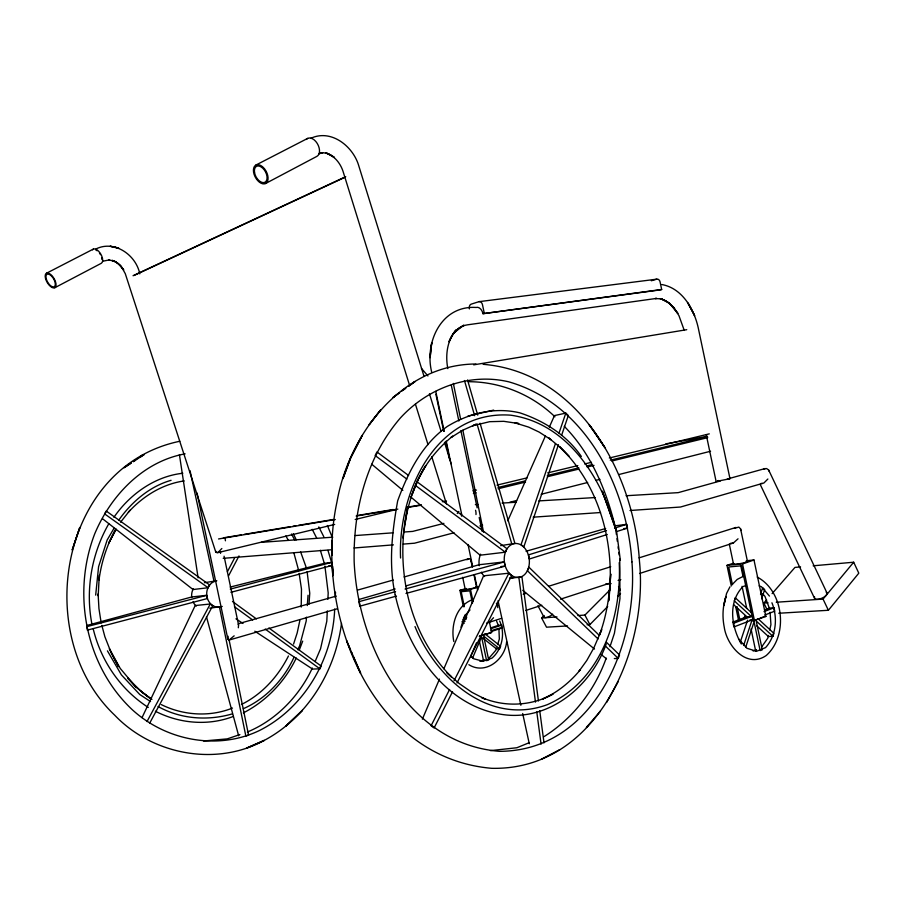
<?xml version="1.0" encoding="UTF-8"?>
<svg xmlns="http://www.w3.org/2000/svg" width="904" height="904" viewBox="0 0 904 904"><rect width="100%" height="100%" fill="white"/><g stroke="black" fill="none" stroke-linecap="round" stroke-linejoin="round"><path stroke-width="1.36" d="M497.776 607.703L497.2 602.957M470.871 561.666L470.611 559.316L469.142 558.615L404.077 576.967M619.229 562.627C621.873 617.5 601.103 681.13 547.282 704.679C488.928 726.172 435.468 677.887 415.015 626.562M327.304 610.923L326.796 621.251L320.547 648.778L315.089 661.57M327.881 599.341L328.197 592.911L324.909 566.085M334.695 609.002C332.774 658.733 304.535 707.809 259.505 730.488C217.378 750.783 165.601 740.613 131.724 709.211C85.225 665.073 71.845 592.956 94.75 533.767C110.763 495.607 143.171 461.334 185.128 453.853M335.26 597.341L335.508 592.165M99.282 575.249L98.197 595.77L98.107 593.939L98.943 608.584L101.169 622.901M400.562 557.994C397.67 493.64 435.242 409.783 510.658 415.173C568.458 423.377 602.561 479.312 616.449 531.337L602.279 491.109L616.573 531.202L620.359 560.401M308.998 604.245L309.756 593.205L307.1 571.644M306.467 617.195L306.196 621.071L299.597 645.908L297.732 649.682M307.292 605.556L308.027 595.25M301.213 607.081L301.484 589.103L299.122 573.362M95.677 595.114L98.592 566.65L107.169 539.982L114.028 528.241M225.435 540.795L224.983 537.564M402.834 537.925L407.602 507.765C394.539 566.695 408.02 633.388 451.469 676.949L446.983 672.813L459.266 683.582L471.888 692.294L485.143 699.12L481.64 697.504C504.488 707.346 531.258 706.193 553.033 694.069L542.468 699.108C557.203 692.645 569.915 682.351 580.131 669.988L578.989 671.288L586.809 660.451L593.917 647.772L601.736 629.568L599.363 635.241C606.787 615.647 609.68 594.753 610.731 573.927L608.674 600.821C615.669 545.733 600.369 485.527 559.316 446.497L568.955 456.283L559.825 447.039L548.705 437.931L551.056 439.739L539.123 432.078L528.738 427.151L514.975 422.869L518.715 423.547L503.754 421.32L489.697 421.682L472.566 425.807L476.125 424.236L462.543 430.304L451.039 437.491L452.678 436.169C433.807 451.333 419.253 471.865 411.919 494.985L418.462 478.95L425.682 465.696C414.529 483.38 408.066 503.709 404.822 524.286M341.509 623.455C335.203 671.333 307.45 717.494 264.16 740.444C215.796 766.897 152.335 754.637 114.695 715.177C31.256 636.02 59.675 466.068 179.794 441.265M99.022 579.95C101.316 562.435 106.785 545.349 115.339 529.88L108.819 542.976L116.288 529.19M661.784 284.523C682.124 288.173 693.899 308.784 698.159 327.463L729.98 478.724L716.104 481.47L706.261 434.79M238.328 627.771L238.566 624.924L224.079 556.209M228.113 636.258L227.853 639.128L229.028 640.088L337.237 608.776M299.879 620.37L297.167 632.992L293.574 644.055M744.738 616.46L744.455 617.681A1.763 1.119 84.3 0 1 744.738 616.46L745.224 616.019A1.763 1.119 84.3 0 1 745.506 615.974M768.411 635.455L767.79 638.167L761.733 646.812M769.677 630.031L770.931 624.63L770.084 612.234M506.613 641.874C504.997 659.4 485.561 675.209 468.871 664.7M496.522 648.01L495.821 650.259L488.928 658.236M497.584 644.631L499.336 639.026L498.929 629.173M460.983 627.24L464.69 615.839L470.023 609.929M745.676 647.343L754.072 621.782L760.162 650.665M761.654 598.753L764.671 589.566L762.682 587.702L760.524 594.267M606.211 658.123C594.855 690.238 572.899 718.477 543.982 736.658M609.985 646.688L614.415 633.275L619.963 598.674L619.749 559.067M743.619 645.501L752.06 619.929L749.811 620.065M740.387 641.851L747.563 620.189M555.418 443.672L521.054 544.671L523.789 546.988L558.435 444.689M559.034 433.039L565.814 413.117L568.333 415.467L561.576 435.389M756.625 625.715L768.434 636.529L772.931 636.326L773.892 633.331L758.173 618.856M734.681 599.205L735.223 597.725L751.314 612.539M614.324 658.564L618.246 658.428L619.534 654.982L606.448 642.292M296.252 658.033C285.088 681.333 266.431 701.063 243.334 712.894M299.224 650.236L302.693 641.139M312.332 668.022C299.348 696.069 276.059 720.183 247.334 732.025M422.371 719.132L439.468 679.107M443.875 668.779L483.583 575.814L508.884 573.204L511.675 575.52L456.995 682.983M476.487 642.846L470.634 656.519L471.594 657.31M472.577 658.033L481.595 636.891L486.601 660.688L488.702 659.954L483.696 636.19L499.573 648.767L500.613 646.27L485.81 634.529M410.371 496.646L480.126 555.203L505.336 552.197L506.873 548.626L416.495 481.38M475.933 363.996C401.93 364.368 348.797 434.112 336.977 501.923C313.88 608.595 368.493 757.428 491.166 768.264L491.697 768.31C596.041 770.66 648.597 651.174 639.444 561.079C634.122 473.662 579.035 372.199 483.086 364.301M507.754 520.84L545.349 436.112M549.338 427.117L554.468 415.569L565.814 413.117M463.402 618.438L463.978 617.206L466.125 618.924M606.234 643.908C591.691 684.893 551.338 719.72 505.98 714.962C445.966 708.318 407.184 649.773 395.206 594.855M142.03 717.629L195.174 605.556L210.282 603.996L212.734 605.748L149.635 723.256M108.774 523.8C91.575 553.734 85.383 589.702 91.824 623.613M254.804 631.195L312.558 669.073L319.892 668.813L321.202 666.078L268.883 627.986M294.026 657.231C283.879 679.401 265.889 698.871 243.368 708.668M452.542 691.729L434.101 727.969L431.084 725.754L449.582 689.492M454.045 680.746L508.884 573.204M729.946 586.832L726.556 593.476L723.855 605.556L725.935 596.527C722.658 606.347 722.217 616.856 724.206 626.992L724.24 627.173C726.85 645.58 746.512 669.096 766.208 655.536C788.661 635.648 783.892 590.979 757.19 577.068M228.497 575.95L238.984 555.96M227.401 571.69L234.622 557.938M208.101 587.736L209.604 584.944L106.243 511.042L104.581 513.867L208.101 587.736L193.038 589.532L102.514 518.715M147.002 721.55L210.282 603.996M606.607 702.442L618.189 681.616M288.444 655.976C278.206 676.407 262.092 694.295 241.436 704.465M118.786 520.094C131.498 502.104 149.533 486.42 171.082 480.318M767.869 479.018L763.88 483.007L680.542 507.02L630.009 510.5M221.842 548.513L218.045 552.446L215.773 552.084L125.272 273.652L121.136 266.217L115.848 261.889M457.254 513.495L458.859 511.404M113.915 517.28C129.735 494.398 154.742 476.306 182.834 473.255M120.582 522.184L130.029 510.24M738.037 538.807L733.336 543.033L639.557 573.498M493.505 617.737L489.923 621.568L486.612 623.105M778.762 613.251L828.38 610.279L858.8 573.181L853.681 562.22L813.148 565.802M234.159 635.84L229.028 640.088M776.254 602.234L823.058 599.092L853.681 562.22M586.673 727.121L600.414 711.109M586.38 727.471L588.063 725.505M767.372 610.245L763.869 603.058L766.615 599.917M772.106 593.623L794.978 567.407L800.56 566.91M587.08 624.754L589.883 624.585L607.68 606.527M617.579 596.493L620.539 593.476M732.296 584.413L737.235 579.396L743.721 576.097M577.927 615.534L584.911 615.07L609.771 590.109M567.497 625.93L546.524 627.184L541.632 617.974L544.14 615.522M128.379 512.252C143.047 496.16 162.437 484.013 184.246 480.917M285.72 726.262L302.422 710.363L285.72 726.262L288.026 724.115M401.817 391.104L405.116 388.709M402.788 390.189L406.122 387.827M130.967 463.164L124.04 467.741L131.125 463.085M133.487 461.537L137.035 459.221M140.572 456.893L144.109 454.565L137.611 458.814M466.859 559.757L469.142 558.615M133.272 461.65L135.442 460.226M140.459 456.305L142.561 454.994M734.398 528.388L738.862 527.077L740.602 528.919L747.427 561.294M265.561 183.523A10.419 6.181 61.9 0 0 263.143 167.297A10.419 6.181 61.9 0 0 253.549 172.031A10.419 6.181 61.9 0 0 265.561 183.523L316.841 156.392A10.102 6.283 62.6 0 0 317.214 143.397A10.102 6.283 62.6 0 0 306.332 139.465M484.216 634.212A1.469 1.096 86.4 0 0 484.487 634.359L485.312 634.246M54.748 287.755A8.362 3.955 59.5 0 0 51.641 275.336A8.362 3.955 59.5 0 0 45.482 278.375A8.362 3.955 59.5 0 0 54.748 287.755L101.271 263.313A8.147 4.079 60 0 0 100.4 253.448A8.147 4.079 60 0 0 92.513 249.82M541.372 759.236L559.847 749.619M255.877 165.07L307.62 138.414M46.477 273.245L93.315 249.097M581.351 456.463C566.661 435.14 544.219 420.925 519.902 412.868C494.77 406.845 468.916 413.173 447.197 426.507C422.01 444.497 408.009 472.476 397.67 500.85C392.155 531.868 388.347 563.565 395.172 594.708M133.046 275.72L345.735 176.675M133.95 275.505L345.441 177.071M761.236 650.281L762.275 649.795L756.207 620.958L772.931 636.326M472.25 599.759C455.955 605.849 450.678 625.828 453.797 641.501M753.145 651.004L756.546 649.614M529.303 742.659L516.885 747.744L490.443 750.636M752.06 619.929L733.912 626.935L733.178 623.432L751.326 616.483L734.195 600.742M764.705 615.048L774.728 611.183L774.016 607.793L769.541 608.076L764.524 609.997M732.455 584.741L728.714 566.977L741.495 565.791L753.111 620.912L758.818 618.709M759.948 618.268L763.338 616.957M753.111 620.912L765.88 616.438L753.992 560.005L747.518 560.627M732.568 622.201L746.84 616.754L751.326 616.483M763.993 611.635L774.016 607.793M96.106 248.894C114.503 239.82 136.131 255.03 139.77 273.855M232.486 708.058C209.694 717.245 183.173 715.471 161.262 704.578M746.331 585.408L742.885 586.639C727.776 602.188 731.268 626.619 741.303 643.998M310.716 138.357C331.248 128.605 353.385 146.538 358.865 166.121L424.01 376.279M479.956 661.355L484.454 659.796M731.313 585.995L726.974 565.384L742.523 563.926L753.992 560.005M239.876 734.579L227.277 738.873L203.468 740.997M726.974 565.384L733.347 563.215M491.448 631.478L502.161 627.941L501.573 625.139L498.511 625.331L490.476 627.964M491.618 632.461L479.402 636.246L491.618 632.461L489.313 621.523M490.861 628.664L501.573 625.139M491.075 630.777L497.765 628.562M488.171 622.664L501.573 618.313M525.687 610.482L541.767 605.262M560.514 599.171L610.087 583.069M618.121 580.458L620.799 579.588M763.79 468.984L766.615 468.543L768.705 470.103L826.855 592.674M102.977 261.177L109.565 259.877L108.729 259.81L116.051 261.844L112.119 260.318L117.701 263.132L123.758 269.957L119.769 264.77L115.893 261.968M431.683 372.075C424.315 342.526 441.118 305.292 476.024 307.45A8.057 5.458 82.6 0 1 482.962 313.688L660.327 289.879L661.671 289.495L660.078 281.912A3.605 2.768 84.6 0 0 656.654 279.189L479.018 301.665L471.153 304.162A4.023 2.712 82.8 0 0 469.379 308.908M233.288 716.443C208.056 726.183 179.252 723.528 155.375 711.233M607.307 534.479L529.326 559.022L528.456 554.898L606.494 530.603M616.72 531.518L627.478 528.128L626.675 524.32L615.104 525.823M523.224 594.256L525.913 593.408M548.807 586.21L610.754 566.751M639.038 557.87L736.003 527.416M614.562 528.094L626.675 524.32M482.962 313.688L661.671 289.495M509.551 578.481L521.902 576.639L538.445 700.973M463.39 606.742L459.944 590.346L466.215 588.47M464.34 606.697L461.176 591.679L463.684 590.922M459.944 590.346L470.487 589.363L478.046 587.091M651.321 280.76L656.654 279.189M358.628 599.578L395.161 589.012M405.975 585.882L479.03 564.74L504.274 561.915L505.155 566.107L405.998 593.453M318.683 153.883L322.604 152.742L320.027 152.979C325.259 152.154 330.446 154.177 334.423 157.522L325.994 152.799C334.265 155.737 340.254 163.014 342.989 171.195L409.58 385.353M526.06 551.259L605.657 528.512M733.336 543.033L730.466 543.349M238.724 623.613L336.311 596.086M357.995 589.973L393.24 580.029M500.658 545.643L514.896 543.394L480.069 423.208M720.364 480.951L678.203 492.646L626.076 495.731M728.522 478.691L765.247 468.509M396.494 596.075L359.826 606.188L358.877 601.691L395.568 591.657M405.071 589.046L504.274 561.915M86.976 625.444L191.682 596.979L206.745 595.295L207.423 598.527L87.372 630.122L86.648 626.698L206.745 595.295M209.818 608.166L222.237 606.46M454.023 532.772L414.518 543.202L403.263 544.095M479.911 525.936L482.646 525.224M230.938 592.312L332.457 565.373M230.26 589.114L331.824 562.356L332.243 564.367M717.595 480.86L718.906 480.521M443.898 523.382L412.687 531.405L404.28 532.004M204.451 582.684L216.824 580.775M509.799 502.251L516.625 500.522M541.213 494.273L587.656 482.476M595.849 480.397L599.951 479.346M619.07 474.487L710.589 451.243M230.113 587.091L324.536 563.294L331.824 562.356M473.402 493.471L476.137 492.804M498.047 487.482L525.427 480.826M547.327 475.504L578.82 467.854M587.024 465.854L592.504 464.52M610.302 460.192L707.504 436.575M498.115 488.748L525.518 482.069M547.428 476.724L578.944 469.04M587.159 467.029L594.018 465.368M611.827 461.017L707.719 437.638M472.916 490.872L476.487 490.07M497.03 485.109L527.156 477.843M547.7 472.882L577.825 465.605M584.662 463.955L591.51 462.294M609.319 458L709.278 433.863M217.016 552.852L334.683 524.433M355.204 519.472L396.246 509.562M493.663 410.111L467.989 416.066M232.452 713.844C207.841 721.064 180.54 719.143 158.064 706.51M665.852 443.841L707.448 436.327M223.39 537.835L241.481 534.818M244.272 534.354L290.207 526.682M292.986 526.218L295.777 525.755M298.557 525.292L333.361 519.484M357.035 515.54L393.229 509.506M407.15 507.178L421.072 504.861M218.542 538.965L335.294 519.529M356.142 516.06L397.839 509.121M407.116 507.506L421.467 505.189M442.316 501.72L446.486 501.019M473.696 364.843L686.746 329.689M727.381 478.837L730.003 478.611M328.819 565.825L331.248 565.52M623.613 528.614L627.478 528.128M500.952 566.559L505.155 566.107M509.89 577.837L513.89 577.441M461.176 591.679L469.843 590.877L472.453 603.25M605.567 584.108L611.149 583.622M223.231 558.322L331.531 549.756M354.029 547.982L393.421 544.863M261.312 542.343L332.796 537.179M355.227 535.552L393.07 532.818M533.168 517.178L600.538 512.534M541.632 617.974L556.988 616.935M763.869 603.058L768.004 602.787M499.098 628.122L502.161 627.941M475.346 504.658L478.171 504.488M502.115 503.076L516.207 502.24M538.739 500.906L595.092 497.562M764.468 616.517L765.88 616.438M499.573 648.767L496.511 648.902L482.759 638.032M484.487 634.359L485.052 634.382M761.044 483.414L762.411 483.47M662.316 298.919L655.197 298.546L656.632 298.399L467.571 324.818C458.464 326.061 451.955 333.508 448.994 341.757L453.695 333.079L463.831 325.157L457.763 328.909L453.062 334.062L455.966 329.949C447.062 340.593 445.265 355.328 447.819 368.617M469.187 381.703C500.986 381.895 532.128 394.754 554.954 416.8M660.248 298.817C668.146 300.343 673.548 307.168 677.898 313.439L669.31 303.145L674.599 308.885L673.028 306.569L678.927 315.609L684.271 330.435M759.134 585.916L761.496 586.764L769.451 596.086M660.982 298.761L669.92 303.62L667.197 301.767M660.824 298.749L666.282 301.145M235.955 618.822L243.018 623.455M150.55 701.583L139.725 694.475L121.396 674.881L107.429 650.857M151.94 699.402L140.188 690.69M234.452 606.742L252.679 619.986M265.211 629.094L319.892 668.813M232.486 601.476L256.374 618.878M406.856 479.086L375.16 455.548L376.957 451.955L408.585 475.493M415.919 485.81L505.336 552.197M148.29 707.436C120.616 689.662 100.932 660.892 93.248 629.003M462 621.636L464.159 623.342M135.939 687.13L150.12 698.329L142.312 692.475L127.667 678.113L135.939 687.13L120.243 668.429L109.361 648.744L118.548 666.7L111.441 653.4L104.887 636.755L101.847 625.421M462.882 619.715L465.04 621.421M522.704 590.278L594.504 649.049M601.036 654.394L606.482 658.846M371.736 464.215L402.856 490.341M733.743 604.753L746.84 616.754M598.064 638.947L527.405 570.74L528.896 567.181L599.397 635.467M605.126 645.761L618.246 658.428M496.42 603.33L497.776 605.714M470.848 655.92L473.741 658.779L483.018 661.242L491.991 658.123C502.364 649.219 505.347 633.286 499.686 621.003M564.277 426.338C590.967 453.469 606.2 489.866 615.104 526.399M421.445 368.38L427.931 375.974M738.658 638.936L746.896 648.258L756.512 651.309L765.564 647.603C776.423 635.704 777.869 617.319 771.926 602.787M762.603 593.623L764.976 596.403L769.507 608.652M687.526 302.467L694.656 315.677L688.283 303.428M293.303 533.642L296.275 539.869M238.136 624.189L238.566 624.924M285.856 535.914L288.399 540.411M291.495 534.004L294.806 540.151M537.936 605.725L543.824 616.844M584.911 615.07L589.883 624.585M618.528 586.628L620.336 590.142M318.807 526.919L323.847 536.829M312.219 529.315L316.615 537.936M359.464 670.791L360.538 673.017L351.588 652.292M760.174 484.363L814.628 598.471M823.058 599.092L828.38 610.279M327.384 525.495L332.412 537.688M353.351 656.609L360.538 673.017M350.458 649.693L346.548 640.631L352.3 654.157M768.705 470.103L769.293 471.526M496.624 621.206L498.398 625.613M300.569 551.768L306.286 567.633M429.445 393.794L441.129 431.513M444.474 442.293L451.152 463.842M415.444 404.212L428.01 444.61M431.784 456.735L446.44 503.878M327.949 550.366L332.039 563.881L333.147 572.876M320.344 550.253L324.344 563.463M467.549 379.996L477.719 415.106M464.453 380.527L474.645 415.704M476.996 423.829L511.867 544.242M293.834 552.762L298.727 570.74M206.485 616.822L238.679 735.833M498.047 600.697L520.873 705.256M522.681 713.505L529.292 743.766M190.021 470.622L214.056 581.487M742.523 563.926L754.512 620.845M740.76 565.768L743.043 576.616M742.06 586.323L746.681 608.256M751.032 628.89L755.654 650.835M729.313 544.129L733.517 564.096M737.065 606.607L739.947 620.268M735.664 606.607L738.557 620.347M484.284 313.27L482.487 304.772A4.045 2.746 82.9 0 0 479.018 301.665M451.299 385.161L458.859 420.993M460.893 430.643L477.154 507.833M479.188 517.483L482.092 531.269M435.762 391.387L444.192 431.4M446.226 441.062L461.921 515.562M468.035 544.536L472.679 566.605M474.43 574.887L477.628 590.063M435.909 394.257L443.706 431.219M446.011 442.18L449.763 459.978M461.017 513.37L461.594 516.105M470.905 560.31L472.317 566.989M474.001 574.989L476.532 587.001M470.487 589.363L473.108 601.759M479.369 641.015L483.538 660.801M462.69 577.306L465.21 589.306M466.068 614.889L466.645 617.624M465.119 614.935L465.989 619.037M197.061 493.042L227.853 639.128M229.04 639.659L248.566 735.088L245.843 736.025L219.48 607.205M453.356 383.409L460.633 419.241M462.871 430.27L483.572 532.241M740.602 528.919L740.896 530.524M179.41 454.588L198.112 577.837M616.042 531.812L616.415 534.546M616.969 538.66L617.342 541.394M618.087 546.863L618.347 548.773M618.844 552.389L619.206 555.067M539.744 710.747L544.016 742.873M518.896 577.554L535.484 702.103M536.784 711.9L541.067 744.094M215.627 550.965L215.773 552.084M332.22 548.502L332.073 540.355L332.22 555.248M484.544 576.526A16.735 12.453 83.4 0 1 481.391 572.209M479.267 565.723A16.735 12.453 83.4 0 1 480.6 554.163M196.258 606.075A12.984 11.311 87.1 0 1 193.015 601.781M191.75 597.465A12.984 11.311 87.1 0 1 193.298 588.741M220.858 606.833A13.187 11.402 86.8 0 1 207.005 596.911A13.187 11.402 86.8 0 1 215.446 581.136M746.037 561.147A7.13 0.825 -10.7 0 1 745.63 562.299A7.13 0.825 -10.7 0 1 736.67 564.107A7.13 0.825 -10.7 0 1 734.025 563.576M475.922 586.832A5.797 0.565 -11.9 0 1 474.261 587.905A5.797 0.565 -11.9 0 1 466.972 589.385A5.797 0.565 -11.9 0 1 466.148 588.82M475.549 510.274A8.272 5.424 86.3 0 1 475.99 514.545M826.188 592.165A6.791 2.859 -23 0 1 821.668 598.29A6.791 2.859 -23 0 1 814.606 596.9M95.892 250.08A7.051 3.526 60 0 1 97.09 250.724M99.463 253.075A7.051 3.526 60 0 1 100.457 254.612M101.756 257.911A7.051 3.526 60 0 1 101.971 259.437M220.486 551.643A6.622 3.469 86.5 0 1 220.508 553.372M552.649 614.166A5.548 2.011 -27.9 0 1 546.694 617.398A5.548 2.011 -27.9 0 1 543.892 616.234M631.93 561.881C638.552 643.569 594.403 751.1 499.471 751.326C407.342 743.868 357.837 644.823 354.165 561.859C353.091 510.5 366.312 457.526 400.382 417.964C427.547 388.291 469.063 372.403 508.839 381.85C585.961 404.009 626.687 486.725 631.93 561.881M431.355 345.791L430.101 357.679L431.716 342.718L431.355 345.791M76.942 535.869L72.173 550.061L79.778 527.484L76.942 535.869M348.435 463.786L342.932 478.679L350.741 457.729L362.221 435.434L350.741 457.729L348.435 463.786M376.38 415.377L369.148 424.665L380.584 410.032L376.38 415.377M399.534 392.63L393.014 397.489L399.613 392.709M415.004 381.533L408.405 386.324L415.004 381.533M264.16 740.444L247.131 747.868L264.16 740.444M115.622 247.255L110.118 246.25L118.989 248.408L115.622 247.255M594.821 432.53L589.114 424.586L604.991 447.74L594.821 432.53M332.728 575.667L332.469 566.13L332.728 575.667M505.731 551.316A17.063 12.509 83.2 0 0 517.156 577.475A17.063 12.509 83.2 0 0 527.518 552.66A17.063 12.509 83.2 0 0 505.731 551.316M254.51 172.348A9.017 5.345 61.9 0 0 264.906 182.28A9.017 5.345 61.9 0 0 262.804 168.234A9.017 5.345 61.9 0 0 254.51 172.348M46.183 278.669A7.232 3.424 59.5 0 0 54.183 286.783A7.232 3.424 59.5 0 0 51.505 276.036A7.232 3.424 59.5 0 0 46.183 278.669"/></g></svg>
